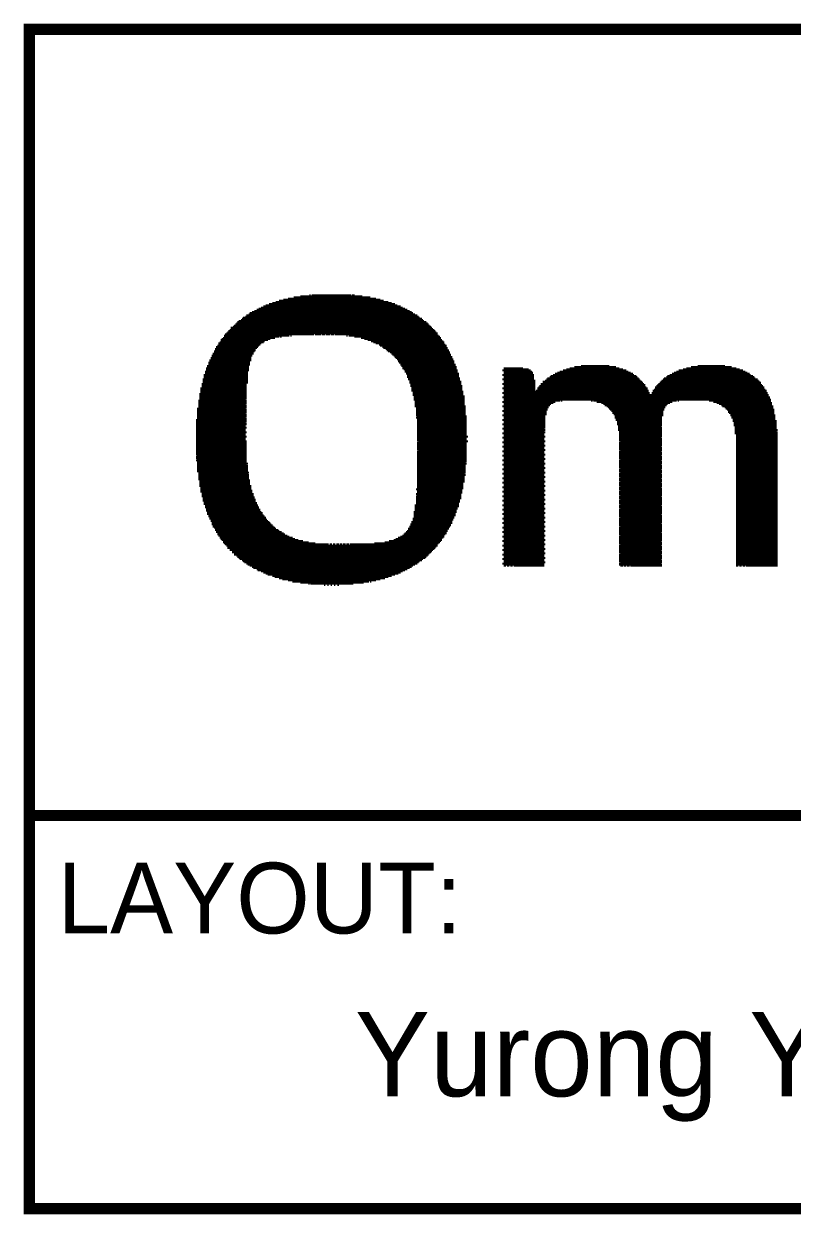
# Model space of a CAD drawing. Extents: x -163 to 81, y -104 to 74.
# Drawn here: x -92.46 to -75.07, y -103.63 to -76.71 of the extents above; entities that cross this region are included whole.
import ezdxf

# ---------------------------------------------------------------- set-up
doc = ezdxf.new("R2010")
doc.units = 0
doc.layers.add('DF_TITLE_BLOCK', color=85, linetype='CONTINUOUS')
doc.layers.add('DF_TITLE_DATA', color=140, linetype='CONTINUOUS')

msp = doc.modelspace()

# ---------------------------------------------------------------- linework, layer by layer
at = {"layer": 'DF_TITLE_BLOCK', "const_width": 0.254}
for points in [[(-92.329, -103.505), (47.371, -103.505), (47.371, -76.835), (-92.329, -76.835), (-92.329, -103.505)], [(-92.329, -94.615), (47.244, -94.615)]]:
    msp.add_lwpolyline(points, dxfattribs=at)
at = {"layer": 'DF_TITLE_BLOCK'}
for points in [[(-86.4743, -82.9183), (-84.4931, -82.9183)], [(-86.3473, -82.8929), (-84.6201, -82.8929)], [(-86.1949, -82.8675), (-84.7979, -82.8675)], [(-85.9917, -82.8421), (-85.9663, -82.8421)], [(-85.9409, -82.8421), (-85.0519, -82.8421)], [(-85.0265, -82.8421), (-84.9757, -82.8421)], [(-87.1855, -83.1723), (-83.7819, -83.1723)], [(-87.1347, -83.1469), (-83.8327, -83.1469)], [(-87.0839, -83.1215), (-83.8835, -83.1215)], [(-87.0331, -83.0961), (-83.9343, -83.0961)], [(-86.9823, -83.0707), (-84.0105, -83.0707)], [(-86.9061, -83.0453), (-84.0613, -83.0453)], [(-86.8299, -83.0199), (-84.1375, -83.0199)], [(-86.7537, -82.9945), (-84.2137, -82.9945)], [(-86.6775, -82.9691), (-84.3153, -82.9691)], [(-86.5759, -82.9437), (-84.3915, -82.9437)], [(-87.6173, -83.4517), (-83.3501, -83.4517)], [(-87.5919, -83.4263), (-83.4009, -83.4263)], [(-87.5411, -83.4009), (-83.4263, -83.4009)], [(-87.5157, -83.3755), (-83.4517, -83.3755)], [(-87.4903, -83.3501), (-83.5025, -83.3501)], [(-87.4395, -83.3247), (-83.5279, -83.3247)], [(-87.4141, -83.2993), (-83.5533, -83.2993)], [(-87.3633, -83.2739), (-83.6041, -83.2739)], [(-87.3379, -83.2485), (-83.6549, -83.2485)], [(-87.2871, -83.2231), (-83.6803, -83.2231)], [(-87.2363, -83.1977), (-83.7311, -83.1977)], [(-87.8967, -83.7311), (-85.8901, -83.7311)], [(-87.8713, -83.7057), (-83.0961, -83.7057)], [(-87.8459, -83.6803), (-83.1215, -83.6803)], [(-87.8205, -83.6549), (-83.1469, -83.6549)], [(-87.7951, -83.6295), (-83.1723, -83.6295)], [(-87.7697, -83.5787), (-83.2231, -83.5787)], [(-87.7697, -83.6041), (-83.1977, -83.6041)], [(-87.7189, -83.5533), (-83.2485, -83.5533)], [(-87.6935, -83.5279), (-83.2739, -83.5279)], [(-87.6681, -83.5025), (-83.2993, -83.5025)], [(-87.6427, -83.4771), (-83.3247, -83.4771)], [(-85.8647, -83.7311), (-85.7377, -83.7311)], [(-85.7123, -83.7311), (-85.6361, -83.7311)], [(-85.6107, -83.7311), (-85.5345, -83.7311)], [(-85.5091, -83.7311), (-85.4329, -83.7311)], [(-85.4075, -83.7311), (-83.0961, -83.7311)], [(-88.0745, -83.9851), (-87.1347, -83.9851)], [(-88.0491, -83.9343), (-87.0839, -83.9343)], [(-88.0491, -83.9597), (-87.1093, -83.9597)], [(-88.0237, -83.9089), (-87.0331, -83.9089)], [(-87.9983, -83.8581), (-86.9315, -83.8581)], [(-87.9983, -83.8835), (-87.0077, -83.8835)], [(-87.9729, -83.8327), (-86.8807, -83.8327)], [(-87.9475, -83.8073), (-86.7791, -83.8073)], [(-87.9221, -83.7565), (-86.4489, -83.7565)], [(-87.9221, -83.7819), (-86.6775, -83.7819)], [(-86.6521, -83.7819), (-86.6267, -83.7819)], [(-86.4235, -83.7565), (-86.3981, -83.7565)], [(-85.1535, -83.7565), (-85.1281, -83.7565)], [(-85.1027, -83.7565), (-83.0707, -83.7565)], [(-84.9757, -83.7819), (-83.0453, -83.7819)], [(-84.8233, -83.8073), (-83.0199, -83.8073)], [(-84.7471, -83.8327), (-83.0199, -83.8327)], [(-84.6709, -83.8581), (-82.9945, -83.8581)], [(-84.5947, -83.8835), (-82.9691, -83.8835)], [(-84.5439, -83.9089), (-82.9437, -83.9089)], [(-84.4931, -83.9343), (-82.9437, -83.9343)], [(-84.4169, -83.9597), (-82.9183, -83.9597)], [(-84.3915, -83.9851), (-82.8929, -83.9851)], [(-88.2269, -84.2645), (-87.3125, -84.2645)], [(-88.2015, -84.2137), (-87.2871, -84.2137)], [(-88.2015, -84.2391), (-87.3125, -84.2391)], [(-88.1761, -84.1629), (-87.2617, -84.1629)], [(-88.1761, -84.1883), (-87.2871, -84.1883)], [(-88.1507, -84.1121), (-87.2363, -84.1121)], [(-88.1507, -84.1375), (-87.2617, -84.1375)], [(-88.1253, -84.0613), (-87.2109, -84.0613)], [(-88.1253, -84.0867), (-87.2109, -84.0867)], [(-88.0999, -84.0105), (-87.1601, -84.0105)], [(-88.0999, -84.0359), (-87.1855, -84.0359)], [(-84.3407, -84.0105), (-82.8929, -84.0105)], [(-84.3153, -84.0359), (-82.8675, -84.0359)], [(-84.2645, -84.0613), (-82.8675, -84.0613)], [(-84.2391, -84.0867), (-82.8421, -84.0867)], [(-84.2137, -84.1121), (-82.8421, -84.1121)], [(-84.1629, -84.1375), (-82.8167, -84.1375)], [(-84.1375, -84.1629), (-82.8167, -84.1629)], [(-84.1121, -84.1883), (-82.7913, -84.1883)], [(-84.0867, -84.2137), (-82.7913, -84.2137)], [(-84.0613, -84.2391), (-82.7659, -84.2391)], [(-84.0359, -84.2645), (-82.7659, -84.2645)], [(-88.3285, -84.4931), (-87.3633, -84.4931)], [(-88.3285, -84.5185), (-87.3633, -84.5185)], [(-88.3031, -84.4423), (-87.3633, -84.4423)], [(-88.3031, -84.4677), (-87.3633, -84.4677)], [(-88.2777, -84.3661), (-87.3379, -84.3661)], [(-88.2777, -84.3915), (-87.3379, -84.3915)], [(-88.2777, -84.4169), (-87.3379, -84.4169)], [(-88.2523, -84.3153), (-87.3125, -84.3153)], [(-88.2523, -84.3407), (-87.3379, -84.3407)], [(-88.2269, -84.2899), (-87.3125, -84.2899)], [(-84.0105, -84.2899), (-82.7405, -84.2899)], [(-83.9851, -84.3153), (-82.7405, -84.3153)], [(-83.9851, -84.3407), (-82.7151, -84.3407)], [(-83.9597, -84.3661), (-82.7151, -84.3661)], [(-83.9343, -84.3915), (-82.7151, -84.3915)], [(-83.9343, -84.4169), (-82.6897, -84.4169)], [(-83.9089, -84.4423), (-82.6897, -84.4423)], [(-83.8835, -84.4677), (-82.6643, -84.4677)], [(-83.8835, -84.4931), (-82.6643, -84.4931)], [(-83.8581, -84.5185), (-82.6643, -84.5185)], [(-81.5975, -84.4931), (-81.1657, -84.4931)], [(-81.5975, -84.5185), (-81.0387, -84.5185)], [(-80.1751, -84.5185), (-78.9051, -84.5185)], [(-80.0989, -84.4931), (-78.9813, -84.4931)], [(-79.9973, -84.4677), (-79.0575, -84.4677)], [(-79.8449, -84.4423), (-79.2099, -84.4423)], [(-77.5335, -84.5185), (-76.2635, -84.5185)], [(-77.4573, -84.4931), (-76.3397, -84.4931)], [(-77.3557, -84.4677), (-76.4413, -84.4677)], [(-77.2033, -84.4423), (-76.5937, -84.4423)], [(-88.4047, -84.7471), (-87.3887, -84.7471)], [(-88.4047, -84.7725), (-87.3887, -84.7725)], [(-88.4047, -84.7979), (-87.4141, -84.7979)], [(-88.3793, -84.6455), (-87.3887, -84.6455)], [(-88.3793, -84.6709), (-87.3887, -84.6709)], [(-88.3793, -84.6963), (-87.3887, -84.6963)], [(-88.3793, -84.7217), (-87.3887, -84.7217)], [(-88.3539, -84.5693), (-87.3887, -84.5693)], [(-88.3539, -84.5947), (-87.3887, -84.5947)], [(-88.3539, -84.6201), (-87.3887, -84.6201)], [(-88.3285, -84.5439), (-87.3633, -84.5439)], [(-83.8327, -84.5439), (-82.6389, -84.5439)], [(-83.8327, -84.5693), (-82.6389, -84.5693)], [(-83.8073, -84.5947), (-82.6389, -84.5947)], [(-83.8073, -84.6201), (-82.6135, -84.6201)], [(-83.7819, -84.6455), (-82.6135, -84.6455)], [(-83.7819, -84.6709), (-82.6135, -84.6709)], [(-83.7819, -84.6963), (-82.6135, -84.6963)], [(-83.7565, -84.7217), (-82.5881, -84.7217)], [(-83.7565, -84.7471), (-82.5881, -84.7471)], [(-83.7311, -84.7725), (-82.5881, -84.7725)], [(-83.7311, -84.7979), (-82.5627, -84.7979)], [(-81.6229, -84.5439), (-80.9879, -84.5439)], [(-81.6229, -84.6455), (-80.9117, -84.6455)], [(-81.6229, -84.7471), (-80.9117, -84.7471)], [(-81.5975, -84.5693), (-80.9625, -84.5693)], [(-81.5975, -84.5947), (-80.9371, -84.5947)], [(-81.5975, -84.6201), (-80.9371, -84.6201)], [(-81.5975, -84.6709), (-80.9117, -84.6709)], [(-81.5975, -84.6963), (-80.9117, -84.6963)], [(-81.5975, -84.7217), (-80.9117, -84.7217)], [(-81.5975, -84.7725), (-80.8863, -84.7725)], [(-81.5975, -84.7979), (-80.9117, -84.7979)], [(-80.7085, -84.7979), (-78.4733, -84.7979)], [(-80.6577, -84.7725), (-78.4987, -84.7725)], [(-80.6323, -84.7471), (-78.5241, -84.7471)], [(-80.6069, -84.7217), (-78.5495, -84.7217)], [(-80.5561, -84.6963), (-78.5749, -84.6963)], [(-80.5307, -84.6709), (-78.6003, -84.6709)], [(-80.4799, -84.6455), (-78.6511, -84.6455)], [(-80.4291, -84.6201), (-78.6765, -84.6201)], [(-80.3783, -84.5947), (-78.7273, -84.5947)], [(-80.3275, -84.5693), (-78.7781, -84.5693)], [(-80.2513, -84.5439), (-78.8289, -84.5439)], [(-78.0415, -84.7979), (-75.8063, -84.7979)], [(-78.0161, -84.7725), (-75.8317, -84.7725)], [(-77.9907, -84.7471), (-75.8571, -84.7471)], [(-77.9653, -84.7217), (-75.9079, -84.7217)], [(-77.9145, -84.6963), (-75.9333, -84.6963)], [(-77.8891, -84.6709), (-75.9587, -84.6709)], [(-77.8383, -84.6455), (-76.0095, -84.6455)], [(-77.7875, -84.6201), (-76.0349, -84.6201)], [(-77.7367, -84.5947), (-76.0857, -84.5947)], [(-77.6859, -84.5693), (-76.1365, -84.5693)], [(-77.6351, -84.5439), (-76.1873, -84.5439)], [(-88.4809, -85.0773), (-87.4141, -85.0773)], [(-88.4555, -84.9503), (-87.4141, -84.9503)], [(-88.4555, -84.9757), (-87.4141, -84.9757)], [(-88.4555, -85.0011), (-87.4141, -85.0011)], [(-88.4555, -85.0265), (-87.4141, -85.0265)], [(-88.4555, -85.0519), (-87.4141, -85.0519)], [(-88.4301, -84.8487), (-87.4141, -84.8487)], [(-88.4301, -84.8741), (-87.4141, -84.8741)], [(-88.4301, -84.8995), (-87.4141, -84.8995)], [(-88.4301, -84.9249), (-87.4141, -84.9249)], [(-88.4047, -84.8233), (-87.3887, -84.8233)], [(-83.7311, -84.8233), (-82.5627, -84.8233)], [(-83.7057, -84.8487), (-82.5627, -84.8487)], [(-83.7057, -84.8741), (-82.5627, -84.8741)], [(-83.7057, -84.8995), (-82.5373, -84.8995)], [(-83.6803, -84.9249), (-82.5373, -84.9249)], [(-83.6803, -84.9503), (-82.5373, -84.9503)], [(-83.6803, -84.9757), (-82.5373, -84.9757)], [(-83.6803, -85.0011), (-82.5373, -85.0011)], [(-83.6549, -85.0265), (-82.5119, -85.0265)], [(-83.6549, -85.0519), (-82.5119, -85.0519)], [(-83.6295, -85.0773), (-82.5119, -85.0773)], [(-81.6229, -84.8487), (-80.8863, -84.8487)], [(-81.6229, -84.9503), (-80.8863, -84.9503)], [(-81.6229, -85.0519), (-78.2955, -85.0519)], [(-81.5975, -84.8233), (-80.8863, -84.8233)], [(-81.5975, -84.8741), (-80.8863, -84.8741)], [(-81.5975, -84.8995), (-80.8863, -84.8995)], [(-81.5975, -84.9249), (-80.8863, -84.9249)], [(-81.5975, -84.9757), (-80.8863, -84.9757)], [(-81.5975, -85.0011), (-80.8863, -85.0011)], [(-81.5975, -85.0265), (-78.3209, -85.0265)], [(-81.5975, -85.0773), (-78.2955, -85.0773)], [(-80.8609, -85.0011), (-78.3209, -85.0011)], [(-80.8355, -84.9503), (-78.3463, -84.9503)], [(-80.8355, -84.9757), (-78.3463, -84.9757)], [(-80.8101, -84.9249), (-78.3717, -84.9249)], [(-80.7847, -84.8995), (-78.3971, -84.8995)], [(-80.7593, -84.8487), (-78.4225, -84.8487)], [(-80.7593, -84.8741), (-78.3971, -84.8741)], [(-80.7085, -84.8233), (-78.4479, -84.8233)], [(-78.2447, -85.0519), (-75.6285, -85.0519)], [(-78.2447, -85.0773), (-75.6285, -85.0773)], [(-78.2193, -85.0011), (-75.6539, -85.0011)], [(-78.2193, -85.0265), (-75.6539, -85.0265)], [(-78.1939, -84.9757), (-75.6793, -84.9757)], [(-78.1685, -84.9249), (-75.7047, -84.9249)], [(-78.1685, -84.9503), (-75.7047, -84.9503)], [(-78.1431, -84.8995), (-75.7301, -84.8995)], [(-78.1177, -84.8741), (-75.7555, -84.8741)], [(-78.0923, -84.8487), (-75.7809, -84.8487)], [(-78.0669, -84.8233), (-75.7809, -84.8233)], [(-88.5063, -85.2297), (-87.4141, -85.2297)], [(-88.5063, -85.2551), (-87.4141, -85.2551)], [(-88.5063, -85.2805), (-87.4141, -85.2805)], [(-88.5063, -85.3059), (-87.4395, -85.3059)], [(-88.5063, -85.3313), (-87.4141, -85.3313)], [(-88.4809, -85.1027), (-87.4141, -85.1027)], [(-88.4809, -85.1281), (-87.4141, -85.1281)], [(-88.4809, -85.1535), (-87.4141, -85.1535)], [(-88.4809, -85.1789), (-87.4141, -85.1789)], [(-88.4809, -85.2043), (-87.4395, -85.2043)], [(-83.6549, -85.1027), (-82.5119, -85.1027)], [(-83.6295, -85.1281), (-82.4865, -85.1281)], [(-83.6295, -85.1535), (-82.5119, -85.1535)], [(-83.6295, -85.1789), (-82.4865, -85.1789)], [(-83.6295, -85.2043), (-82.4865, -85.2043)], [(-83.6041, -85.2297), (-82.4865, -85.2297)], [(-83.6041, -85.2551), (-82.4865, -85.2551)], [(-83.6041, -85.2805), (-82.4865, -85.2805)], [(-83.6041, -85.3059), (-82.4865, -85.3059)], [(-83.6041, -85.3313), (-82.4865, -85.3313)], [(-81.6229, -85.1535), (-75.5777, -85.1535)], [(-81.6229, -85.2551), (-80.4291, -85.2551)], [(-81.5975, -85.1027), (-75.6031, -85.1027)], [(-81.5975, -85.1281), (-75.6031, -85.1281)], [(-81.5975, -85.1789), (-75.5777, -85.1789)], [(-81.5975, -85.2043), (-75.5523, -85.2043)], [(-81.5975, -85.2297), (-80.3275, -85.2297)], [(-81.5975, -85.2805), (-80.4799, -85.2805)], [(-81.5975, -85.3059), (-80.5307, -85.3059)], [(-81.5975, -85.3313), (-80.5561, -85.3313)], [(-80.3021, -85.2297), (-80.2767, -85.2297)], [(-79.6163, -85.2297), (-79.5909, -85.2297)], [(-79.5655, -85.2297), (-77.6859, -85.2297)], [(-79.4893, -85.2551), (-77.7875, -85.2551)], [(-79.3877, -85.2805), (-77.8383, -85.2805)], [(-79.3369, -85.3059), (-77.8891, -85.3059)], [(-79.3115, -85.3313), (-77.9145, -85.3313)], [(-77.6605, -85.2297), (-77.6351, -85.2297)], [(-76.9493, -85.2297), (-75.5523, -85.2297)], [(-76.8477, -85.2551), (-75.5523, -85.2551)], [(-76.7715, -85.2805), (-75.5269, -85.2805)], [(-76.7207, -85.3059), (-75.5269, -85.3059)], [(-76.6699, -85.3313), (-75.5269, -85.3313)], [(-88.5317, -85.4075), (-87.4395, -85.4075)], [(-88.5317, -85.4329), (-87.4141, -85.4329)], [(-88.5317, -85.4583), (-87.4141, -85.4583)], [(-88.5317, -85.4837), (-87.4141, -85.4837)], [(-88.5317, -85.5091), (-87.4395, -85.5091)], [(-88.5317, -85.5345), (-87.4141, -85.5345)], [(-88.5317, -85.5599), (-87.4141, -85.5599)], [(-88.5317, -85.5853), (-87.4141, -85.5853)], [(-88.5317, -85.6107), (-87.4395, -85.6107)], [(-88.5063, -85.3567), (-87.4141, -85.3567)], [(-88.5063, -85.3821), (-87.4141, -85.3821)], [(-83.6041, -85.3567), (-82.4611, -85.3567)], [(-83.5787, -85.3821), (-82.4611, -85.3821)], [(-83.5787, -85.4075), (-82.4611, -85.4075)], [(-83.5787, -85.4329), (-82.4611, -85.4329)], [(-83.5787, -85.4583), (-82.4611, -85.4583)], [(-83.5787, -85.4837), (-82.4611, -85.4837)], [(-83.5787, -85.5091), (-82.4611, -85.5091)], [(-83.5787, -85.5345), (-82.4611, -85.5345)], [(-83.5787, -85.5599), (-82.4611, -85.5599)], [(-83.5787, -85.6107), (-82.4357, -85.6107)], [(-83.5533, -85.5853), (-82.4357, -85.5853)], [(-81.6229, -85.3567), (-80.5815, -85.3567)], [(-81.6229, -85.4583), (-80.6323, -85.4583)], [(-81.6229, -85.5599), (-80.6577, -85.5599)], [(-81.5975, -85.3821), (-80.5815, -85.3821)], [(-81.5975, -85.4075), (-80.6069, -85.4075)], [(-81.5975, -85.4329), (-80.6069, -85.4329)], [(-81.5975, -85.4837), (-80.6323, -85.4837)], [(-81.5975, -85.5091), (-80.6323, -85.5091)], [(-81.5975, -85.5345), (-80.6323, -85.5345)], [(-81.5975, -85.5853), (-80.6577, -85.5853)], [(-81.5975, -85.6107), (-80.6577, -85.6107)], [(-79.2607, -85.3567), (-77.9399, -85.3567)], [(-79.2353, -85.3821), (-77.9399, -85.3821)], [(-79.2099, -85.4075), (-77.9653, -85.4075)], [(-79.1845, -85.4329), (-77.9653, -85.4329)], [(-79.1591, -85.4583), (-77.9907, -85.4583)], [(-79.1337, -85.4837), (-77.9907, -85.4837)], [(-79.1337, -85.5091), (-77.9907, -85.5091)], [(-79.1083, -85.5345), (-77.9907, -85.5345)], [(-79.0829, -85.5599), (-77.9907, -85.5599)], [(-79.0829, -85.5853), (-78.0161, -85.5853)], [(-79.0829, -85.6107), (-78.0161, -85.6107)], [(-76.6445, -85.3567), (-75.5015, -85.3567)], [(-76.5937, -85.3821), (-75.5015, -85.3821)], [(-76.5683, -85.4075), (-75.5015, -85.4075)], [(-76.5429, -85.4329), (-75.4761, -85.4329)], [(-76.5175, -85.4583), (-75.4761, -85.4583)], [(-76.5175, -85.4837), (-75.4761, -85.4837)], [(-76.4921, -85.5091), (-75.4761, -85.5091)], [(-76.4667, -85.5345), (-75.4761, -85.5345)], [(-76.4667, -85.5599), (-75.4507, -85.5599)], [(-76.4413, -85.5853), (-75.4507, -85.5853)], [(-76.4413, -85.6107), (-75.4507, -85.6107)], [(-88.5571, -85.6615), (-87.4141, -85.6615)], [(-88.5571, -85.7123), (-87.4395, -85.7123)], [(-88.5571, -85.7377), (-87.4141, -85.7377)], [(-88.5571, -85.7631), (-87.4141, -85.7631)], [(-88.5571, -85.7885), (-87.4395, -85.7885)], [(-88.5571, -85.8139), (-87.4395, -85.8139)], [(-88.5571, -85.8393), (-87.4141, -85.8393)], [(-88.5571, -85.8647), (-87.4395, -85.8647)], [(-88.5317, -85.6361), (-87.4141, -85.6361)], [(-88.5317, -85.6869), (-87.4141, -85.6869)], [(-83.5533, -85.6361), (-82.4357, -85.6361)], [(-83.5533, -85.6615), (-82.4357, -85.6615)], [(-83.5533, -85.6869), (-82.4357, -85.6869)], [(-83.5533, -85.7123), (-82.4357, -85.7123)], [(-83.5533, -85.7377), (-82.4357, -85.7377)], [(-83.5533, -85.7631), (-82.4357, -85.7631)], [(-83.5533, -85.7885), (-82.4357, -85.7885)], [(-83.5533, -85.8139), (-82.4357, -85.8139)], [(-83.5533, -85.8393), (-82.4357, -85.8393)], [(-83.5533, -85.8647), (-82.4357, -85.8647)], [(-81.6229, -85.6615), (-80.6577, -85.6615)], [(-81.6229, -85.7631), (-80.6831, -85.7631)], [(-81.6229, -85.8647), (-80.6831, -85.8647)], [(-81.5975, -85.6361), (-80.6577, -85.6361)], [(-81.5975, -85.6869), (-80.6577, -85.6869)], [(-81.5975, -85.7123), (-80.6577, -85.7123)], [(-81.5975, -85.7377), (-80.6577, -85.7377)], [(-81.5975, -85.7885), (-80.6577, -85.7885)], [(-81.5975, -85.8139), (-80.6577, -85.8139)], [(-81.5975, -85.8393), (-80.6577, -85.8393)], [(-79.0575, -85.6361), (-78.0161, -85.6361)], [(-79.0575, -85.6615), (-78.0161, -85.6615)], [(-79.0321, -85.6869), (-78.0161, -85.6869)], [(-79.0321, -85.7123), (-78.0161, -85.7123)], [(-79.0321, -85.7377), (-78.0161, -85.7377)], [(-79.0321, -85.7631), (-78.0161, -85.7631)], [(-79.0067, -85.7885), (-78.0161, -85.7885)], [(-79.0067, -85.8139), (-78.0415, -85.8139)], [(-79.0067, -85.8393), (-78.0161, -85.8393)], [(-79.0067, -85.8647), (-78.0161, -85.8647)], [(-76.4159, -85.6361), (-75.4507, -85.6361)], [(-76.4159, -85.6615), (-75.4507, -85.6615)], [(-76.4159, -85.6869), (-75.4253, -85.6869)], [(-76.3905, -85.7123), (-75.4253, -85.7123)], [(-76.3905, -85.7377), (-75.4253, -85.7377)], [(-76.3905, -85.7631), (-75.4253, -85.7631)], [(-76.3905, -85.7885), (-75.4253, -85.7885)], [(-76.3651, -85.8139), (-75.4253, -85.8139)], [(-76.3651, -85.8393), (-75.4253, -85.8393)], [(-76.3651, -85.8647), (-75.4253, -85.8647)], [(-88.5571, -85.8901), (-87.4395, -85.8901)], [(-88.5571, -85.9155), (-87.4395, -85.9155)], [(-88.5571, -85.9409), (-87.4141, -85.9409)], [(-88.5571, -85.9663), (-87.4395, -85.9663)], [(-88.5571, -85.9917), (-87.4395, -85.9917)], [(-88.5571, -86.0171), (-87.4395, -86.0171)], [(-88.5571, -86.0425), (-87.4141, -86.0425)], [(-88.5571, -86.0679), (-87.4395, -86.0679)], [(-88.5571, -86.0933), (-87.4395, -86.0933)], [(-88.5571, -86.1187), (-87.4395, -86.1187)], [(-88.5571, -86.1441), (-87.4141, -86.1441)], [(-83.5533, -85.8901), (-82.4357, -85.8901)], [(-83.5533, -85.9155), (-82.4357, -85.9155)], [(-83.5533, -85.9409), (-82.4357, -85.9409)], [(-83.5533, -85.9663), (-82.4357, -85.9663)], [(-83.5533, -85.9917), (-82.4357, -85.9917)], [(-83.5533, -86.0171), (-82.4357, -86.0171)], [(-83.5533, -86.0679), (-82.4357, -86.0679)], [(-83.5533, -86.0933), (-82.4357, -86.0933)], [(-83.5533, -86.1187), (-82.4357, -86.1187)], [(-83.5279, -86.0425), (-82.4103, -86.0425)], [(-83.5279, -86.1441), (-82.4103, -86.1441)], [(-81.6229, -85.9663), (-80.6831, -85.9663)], [(-81.6229, -86.0679), (-80.6831, -86.0679)], [(-81.5975, -85.8901), (-80.6577, -85.8901)], [(-81.5975, -85.9155), (-80.6831, -85.9155)], [(-81.5975, -85.9409), (-80.6577, -85.9409)], [(-81.5975, -85.9917), (-80.6831, -85.9917)], [(-81.5975, -86.0171), (-80.6831, -86.0171)], [(-81.5975, -86.0425), (-80.6577, -86.0425)], [(-81.5975, -86.0933), (-80.6831, -86.0933)], [(-81.5975, -86.1187), (-80.6831, -86.1187)], [(-81.5975, -86.1441), (-80.6577, -86.1441)], [(-79.0067, -85.8901), (-78.0161, -85.8901)], [(-78.9813, -85.9155), (-78.0161, -85.9155)], [(-78.9813, -85.9409), (-78.0161, -85.9409)], [(-78.9813, -85.9663), (-78.0415, -85.9663)], [(-78.9813, -85.9917), (-78.0161, -85.9917)], [(-78.9813, -86.0171), (-78.0161, -86.0171)], [(-78.9813, -86.0425), (-78.0161, -86.0425)], [(-78.9813, -86.0679), (-78.0415, -86.0679)], [(-78.9813, -86.0933), (-78.0161, -86.0933)], [(-78.9813, -86.1187), (-78.0161, -86.1187)], [(-78.9559, -86.1441), (-78.0161, -86.1441)], [(-76.3651, -85.8901), (-75.3999, -85.8901)], [(-76.3651, -85.9155), (-75.4253, -85.9155)], [(-76.3651, -85.9409), (-75.3999, -85.9409)], [(-76.3651, -85.9663), (-75.3999, -85.9663)], [(-76.3397, -85.9917), (-75.3999, -85.9917)], [(-76.3397, -86.0171), (-75.3999, -86.0171)], [(-76.3397, -86.0425), (-75.3999, -86.0425)], [(-76.3397, -86.0679), (-75.3999, -86.0679)], [(-76.3397, -86.0933), (-75.3999, -86.0933)], [(-76.3397, -86.1187), (-75.3999, -86.1187)], [(-76.3397, -86.1441), (-75.3999, -86.1441)], [(-88.5571, -86.1695), (-87.4395, -86.1695)], [(-88.5571, -86.1949), (-87.4141, -86.1949)], [(-88.5571, -86.2203), (-87.4141, -86.2203)], [(-88.5571, -86.2457), (-87.4141, -86.2457)], [(-88.5571, -86.2711), (-87.4141, -86.2711)], [(-88.5571, -86.2965), (-87.4141, -86.2965)], [(-88.5571, -86.3219), (-87.4395, -86.3219)], [(-88.5571, -86.3473), (-87.4141, -86.3473)], [(-88.5571, -86.3727), (-87.4141, -86.3727)], [(-88.5571, -86.3981), (-87.4141, -86.3981)], [(-88.5571, -86.4235), (-87.4141, -86.4235)], [(-83.5533, -86.1695), (-82.4357, -86.1695)], [(-83.5533, -86.1949), (-82.4357, -86.1949)], [(-83.5533, -86.2203), (-82.4357, -86.2203)], [(-83.5533, -86.2711), (-82.4357, -86.2711)], [(-83.5533, -86.2965), (-82.4357, -86.2965)], [(-83.5533, -86.3219), (-82.4357, -86.3219)], [(-83.5533, -86.3727), (-82.4357, -86.3727)], [(-83.5533, -86.3981), (-82.4357, -86.3981)], [(-83.5533, -86.4235), (-82.4357, -86.4235)], [(-83.5279, -86.2457), (-82.4357, -86.2457)], [(-83.5279, -86.3473), (-82.4357, -86.3473)], [(-81.6229, -86.1695), (-80.6831, -86.1695)], [(-81.6229, -86.2711), (-80.6831, -86.2711)], [(-81.6229, -86.3727), (-80.6831, -86.3727)], [(-81.5975, -86.1949), (-80.6831, -86.1949)], [(-81.5975, -86.2203), (-80.6831, -86.2203)], [(-81.5975, -86.2457), (-80.6577, -86.2457)], [(-81.5975, -86.2965), (-80.6831, -86.2965)], [(-81.5975, -86.3219), (-80.6831, -86.3219)], [(-81.5975, -86.3473), (-80.6577, -86.3473)], [(-81.5975, -86.3981), (-80.6831, -86.3981)], [(-81.5975, -86.4235), (-80.6831, -86.4235)], [(-78.9813, -86.1695), (-78.0415, -86.1695)], [(-78.9813, -86.1949), (-78.0161, -86.1949)], [(-78.9813, -86.2203), (-78.0161, -86.2203)], [(-78.9813, -86.2711), (-78.0415, -86.2711)], [(-78.9813, -86.2965), (-78.0161, -86.2965)], [(-78.9813, -86.3219), (-78.0161, -86.3219)], [(-78.9813, -86.3727), (-78.0415, -86.3727)], [(-78.9813, -86.3981), (-78.0161, -86.3981)], [(-78.9813, -86.4235), (-78.0161, -86.4235)], [(-78.9559, -86.2457), (-78.0161, -86.2457)], [(-78.9559, -86.3473), (-78.0161, -86.3473)], [(-76.3397, -86.1695), (-75.3999, -86.1695)], [(-76.3397, -86.1949), (-75.3999, -86.1949)], [(-76.3397, -86.2203), (-75.3999, -86.2203)], [(-76.3397, -86.2457), (-75.3999, -86.2457)], [(-76.3397, -86.2711), (-75.3999, -86.2711)], [(-76.3397, -86.2965), (-75.3999, -86.2965)], [(-76.3397, -86.3219), (-75.3999, -86.3219)], [(-76.3397, -86.3473), (-75.3999, -86.3473)], [(-76.3397, -86.3727), (-75.3999, -86.3727)], [(-76.3397, -86.3981), (-75.3999, -86.3981)], [(-76.3397, -86.4235), (-75.3999, -86.4235)], [(-88.5571, -86.4489), (-87.4141, -86.4489)], [(-88.5571, -86.4997), (-87.4141, -86.4997)], [(-88.5571, -86.5251), (-87.4141, -86.5251)], [(-88.5571, -86.5759), (-87.4141, -86.5759)], [(-88.5317, -86.4743), (-87.4141, -86.4743)], [(-88.5317, -86.5505), (-87.4141, -86.5505)], [(-88.5317, -86.6013), (-87.4141, -86.6013)], [(-88.5317, -86.6267), (-87.4141, -86.6267)], [(-88.5317, -86.6521), (-87.3887, -86.6521)], [(-88.5317, -86.6775), (-87.4141, -86.6775)], [(-83.5533, -86.4743), (-82.4357, -86.4743)], [(-83.5533, -86.4997), (-82.4357, -86.4997)], [(-83.5533, -86.5505), (-82.4357, -86.5505)], [(-83.5533, -86.5759), (-82.4357, -86.5759)], [(-83.5533, -86.6013), (-82.4357, -86.6013)], [(-83.5533, -86.6267), (-82.4611, -86.6267)], [(-83.5533, -86.6521), (-82.4357, -86.6521)], [(-83.5533, -86.6775), (-82.4611, -86.6775)], [(-83.5279, -86.4489), (-82.4357, -86.4489)], [(-83.5279, -86.5251), (-82.4357, -86.5251)], [(-81.6229, -86.4743), (-80.6831, -86.4743)], [(-81.6229, -86.5759), (-80.6831, -86.5759)], [(-81.6229, -86.6775), (-80.6831, -86.6775)], [(-81.5975, -86.4489), (-80.6577, -86.4489)], [(-81.5975, -86.4997), (-80.6831, -86.4997)], [(-81.5975, -86.5251), (-80.6831, -86.5251)], [(-81.5975, -86.5505), (-80.6577, -86.5505)], [(-81.5975, -86.6013), (-80.6831, -86.6013)], [(-81.5975, -86.6267), (-80.6831, -86.6267)], [(-81.5975, -86.6521), (-80.6577, -86.6521)], [(-78.9813, -86.4743), (-78.0415, -86.4743)], [(-78.9813, -86.4997), (-78.0161, -86.4997)], [(-78.9813, -86.5251), (-78.0161, -86.5251)], [(-78.9813, -86.5759), (-78.0415, -86.5759)], [(-78.9813, -86.6013), (-78.0161, -86.6013)], [(-78.9813, -86.6267), (-78.0161, -86.6267)], [(-78.9813, -86.6775), (-78.0415, -86.6775)], [(-78.9559, -86.4489), (-78.0161, -86.4489)], [(-78.9559, -86.5505), (-78.0161, -86.5505)], [(-78.9559, -86.6521), (-78.0161, -86.6521)], [(-76.3397, -86.4489), (-75.3999, -86.4489)], [(-76.3397, -86.4743), (-75.3999, -86.4743)], [(-76.3397, -86.4997), (-75.3999, -86.4997)], [(-76.3397, -86.5251), (-75.3999, -86.5251)], [(-76.3397, -86.5505), (-75.3999, -86.5505)], [(-76.3397, -86.5759), (-75.3999, -86.5759)], [(-76.3397, -86.6013), (-75.3999, -86.6013)], [(-76.3397, -86.6267), (-75.3999, -86.6267)], [(-76.3397, -86.6521), (-75.3999, -86.6521)], [(-76.3397, -86.6775), (-75.3999, -86.6775)], [(-88.5317, -86.7029), (-87.3887, -86.7029)], [(-88.5317, -86.7283), (-87.3887, -86.7283)], [(-88.5317, -86.7537), (-87.3887, -86.7537)], [(-88.5317, -86.7791), (-87.3887, -86.7791)], [(-88.5317, -86.8299), (-87.3887, -86.8299)], [(-88.5063, -86.8045), (-87.3887, -86.8045)], [(-88.5063, -86.8553), (-87.3633, -86.8553)], [(-88.5063, -86.8807), (-87.3887, -86.8807)], [(-88.5063, -86.9061), (-87.3633, -86.9061)], [(-88.5063, -86.9315), (-87.3633, -86.9315)], [(-88.5063, -86.9569), (-87.3633, -86.9569)], [(-83.5533, -86.7029), (-82.4611, -86.7029)], [(-83.5533, -86.7283), (-82.4611, -86.7283)], [(-83.5533, -86.7537), (-82.4611, -86.7537)], [(-83.5533, -86.7791), (-82.4611, -86.7791)], [(-83.5533, -86.8045), (-82.4611, -86.8045)], [(-83.5533, -86.8299), (-82.4611, -86.8299)], [(-83.5533, -86.8553), (-82.4611, -86.8553)], [(-83.5533, -86.8807), (-82.4865, -86.8807)], [(-83.5533, -86.9061), (-82.4611, -86.9061)], [(-83.5533, -86.9315), (-82.4865, -86.9315)], [(-83.5533, -86.9569), (-82.4865, -86.9569)], [(-81.6229, -86.7791), (-80.6831, -86.7791)], [(-81.6229, -86.8807), (-80.6831, -86.8807)], [(-81.5975, -86.7029), (-80.6831, -86.7029)], [(-81.5975, -86.7283), (-80.6831, -86.7283)], [(-81.5975, -86.7537), (-80.6577, -86.7537)], [(-81.5975, -86.8045), (-80.6831, -86.8045)], [(-81.5975, -86.8299), (-80.6831, -86.8299)], [(-81.5975, -86.8553), (-80.6577, -86.8553)], [(-81.5975, -86.9061), (-80.6831, -86.9061)], [(-81.5975, -86.9315), (-80.6831, -86.9315)], [(-81.5975, -86.9569), (-80.6577, -86.9569)], [(-78.9813, -86.7029), (-78.0161, -86.7029)], [(-78.9813, -86.7283), (-78.0161, -86.7283)], [(-78.9813, -86.7791), (-78.0415, -86.7791)], [(-78.9813, -86.8045), (-78.0161, -86.8045)], [(-78.9813, -86.8299), (-78.0161, -86.8299)], [(-78.9813, -86.8807), (-78.0415, -86.8807)], [(-78.9813, -86.9061), (-78.0161, -86.9061)], [(-78.9813, -86.9315), (-78.0161, -86.9315)], [(-78.9559, -86.7537), (-78.0161, -86.7537)], [(-78.9559, -86.8553), (-78.0161, -86.8553)], [(-78.9559, -86.9569), (-78.0161, -86.9569)], [(-76.3397, -86.7029), (-75.3999, -86.7029)], [(-76.3397, -86.7283), (-75.3999, -86.7283)], [(-76.3397, -86.7537), (-75.3999, -86.7537)], [(-76.3397, -86.7791), (-75.3999, -86.7791)], [(-76.3397, -86.8045), (-75.3999, -86.8045)], [(-76.3397, -86.8299), (-75.3999, -86.8299)], [(-76.3397, -86.8553), (-75.3999, -86.8553)], [(-76.3397, -86.8807), (-75.3999, -86.8807)], [(-76.3397, -86.9061), (-75.3999, -86.9061)], [(-76.3397, -86.9315), (-75.3999, -86.9315)], [(-76.3397, -86.9569), (-75.3999, -86.9569)], [(-88.5063, -86.9823), (-87.3633, -86.9823)], [(-88.5063, -87.0077), (-87.3633, -87.0077)], [(-88.4809, -87.0331), (-87.3379, -87.0331)], [(-88.4809, -87.0585), (-87.3379, -87.0585)], [(-88.4809, -87.0839), (-87.3379, -87.0839)], [(-88.4809, -87.1093), (-87.3379, -87.1093)], [(-88.4809, -87.1347), (-87.3379, -87.1347)], [(-88.4809, -87.1601), (-87.3125, -87.1601)], [(-88.4555, -87.1855), (-87.3125, -87.1855)], [(-88.4555, -87.2109), (-87.3125, -87.2109)], [(-83.5533, -86.9823), (-82.4865, -86.9823)], [(-83.5533, -87.0077), (-82.4865, -87.0077)], [(-83.5533, -87.0331), (-82.4865, -87.0331)], [(-83.5533, -87.0585), (-82.4865, -87.0585)], [(-83.5533, -87.0839), (-82.5119, -87.0839)], [(-83.5533, -87.1093), (-82.5119, -87.1093)], [(-83.5533, -87.1347), (-82.5119, -87.1347)], [(-83.5533, -87.1601), (-82.5119, -87.1601)], [(-83.5533, -87.1855), (-82.5119, -87.1855)], [(-83.5533, -87.2109), (-82.5119, -87.2109)], [(-81.6229, -86.9823), (-80.6831, -86.9823)], [(-81.6229, -87.0839), (-80.6831, -87.0839)], [(-81.6229, -87.1855), (-80.6831, -87.1855)], [(-81.5975, -87.0077), (-80.6831, -87.0077)], [(-81.5975, -87.0331), (-80.6831, -87.0331)], [(-81.5975, -87.0585), (-80.6577, -87.0585)], [(-81.5975, -87.1093), (-80.6831, -87.1093)], [(-81.5975, -87.1347), (-80.6831, -87.1347)], [(-81.5975, -87.1601), (-80.6577, -87.1601)], [(-81.5975, -87.2109), (-80.6831, -87.2109)], [(-78.9813, -86.9823), (-78.0415, -86.9823)], [(-78.9813, -87.0077), (-78.0161, -87.0077)], [(-78.9813, -87.0331), (-78.0161, -87.0331)], [(-78.9813, -87.0839), (-78.0415, -87.0839)], [(-78.9813, -87.1093), (-78.0161, -87.1093)], [(-78.9813, -87.1347), (-78.0161, -87.1347)], [(-78.9813, -87.1855), (-78.0415, -87.1855)], [(-78.9813, -87.2109), (-78.0161, -87.2109)], [(-78.9559, -87.0585), (-78.0161, -87.0585)], [(-78.9559, -87.1601), (-78.0161, -87.1601)], [(-76.3397, -86.9823), (-75.3999, -86.9823)], [(-76.3397, -87.0077), (-75.3999, -87.0077)], [(-76.3397, -87.0331), (-75.3999, -87.0331)], [(-76.3397, -87.0585), (-75.3999, -87.0585)], [(-76.3397, -87.0839), (-75.3999, -87.0839)], [(-76.3397, -87.1093), (-75.3999, -87.1093)], [(-76.3397, -87.1347), (-75.3999, -87.1347)], [(-76.3397, -87.1601), (-75.3999, -87.1601)], [(-76.3397, -87.1855), (-75.3999, -87.1855)], [(-76.3397, -87.2109), (-75.3999, -87.2109)], [(-88.4555, -87.2363), (-87.3125, -87.2363)], [(-88.4555, -87.2617), (-87.2871, -87.2617)], [(-88.4555, -87.2871), (-87.2871, -87.2871)], [(-88.4301, -87.3125), (-87.2871, -87.3125)], [(-88.4301, -87.3379), (-87.2617, -87.3379)], [(-88.4301, -87.3633), (-87.2617, -87.3633)], [(-88.4301, -87.3887), (-87.2617, -87.3887)], [(-88.4047, -87.4141), (-87.2363, -87.4141)], [(-88.4047, -87.4395), (-87.2363, -87.4395)], [(-88.4047, -87.4649), (-87.2109, -87.4649)], [(-88.4047, -87.4903), (-87.2109, -87.4903)], [(-83.5787, -87.2363), (-82.5373, -87.2363)], [(-83.5787, -87.3379), (-82.5627, -87.3379)], [(-83.5787, -87.3887), (-82.5627, -87.3887)], [(-83.5787, -87.4141), (-82.5627, -87.4141)], [(-83.5787, -87.4395), (-82.5627, -87.4395)], [(-83.5787, -87.4649), (-82.5881, -87.4649)], [(-83.5787, -87.4903), (-82.5881, -87.4903)], [(-83.5533, -87.2617), (-82.5373, -87.2617)], [(-83.5533, -87.2871), (-82.5373, -87.2871)], [(-83.5533, -87.3125), (-82.5373, -87.3125)], [(-83.5533, -87.3633), (-82.5627, -87.3633)], [(-81.6229, -87.2871), (-80.6831, -87.2871)], [(-81.6229, -87.3887), (-80.6831, -87.3887)], [(-81.6229, -87.4903), (-80.6831, -87.4903)], [(-81.5975, -87.2363), (-80.6831, -87.2363)], [(-81.5975, -87.2617), (-80.6577, -87.2617)], [(-81.5975, -87.3125), (-80.6831, -87.3125)], [(-81.5975, -87.3379), (-80.6831, -87.3379)], [(-81.5975, -87.3633), (-80.6577, -87.3633)], [(-81.5975, -87.4141), (-80.6831, -87.4141)], [(-81.5975, -87.4395), (-80.6831, -87.4395)], [(-81.5975, -87.4649), (-80.6577, -87.4649)], [(-78.9813, -87.2363), (-78.0161, -87.2363)], [(-78.9813, -87.2871), (-78.0415, -87.2871)], [(-78.9813, -87.3125), (-78.0161, -87.3125)], [(-78.9813, -87.3379), (-78.0161, -87.3379)], [(-78.9813, -87.3887), (-78.0415, -87.3887)], [(-78.9813, -87.4141), (-78.0161, -87.4141)], [(-78.9813, -87.4395), (-78.0161, -87.4395)], [(-78.9813, -87.4903), (-78.0415, -87.4903)], [(-78.9559, -87.2617), (-78.0161, -87.2617)], [(-78.9559, -87.3633), (-78.0161, -87.3633)], [(-78.9559, -87.4649), (-78.0161, -87.4649)], [(-76.3397, -87.2363), (-75.3999, -87.2363)], [(-76.3397, -87.2617), (-75.3999, -87.2617)], [(-76.3397, -87.2871), (-75.3999, -87.2871)], [(-76.3397, -87.3125), (-75.3999, -87.3125)], [(-76.3397, -87.3379), (-75.3999, -87.3379)], [(-76.3397, -87.3633), (-75.3999, -87.3633)], [(-76.3397, -87.3887), (-75.3999, -87.3887)], [(-76.3397, -87.4141), (-75.3999, -87.4141)], [(-76.3397, -87.4395), (-75.3999, -87.4395)], [(-76.3397, -87.4649), (-75.3999, -87.4649)], [(-76.3397, -87.4903), (-75.3999, -87.4903)], [(-88.3793, -87.5157), (-87.2109, -87.5157)], [(-88.3793, -87.5411), (-87.1855, -87.5411)], [(-88.3793, -87.5665), (-87.1855, -87.5665)], [(-88.3539, -87.5919), (-87.1601, -87.5919)], [(-88.3539, -87.6173), (-87.1601, -87.6173)], [(-88.3539, -87.6427), (-87.1347, -87.6427)], [(-88.3285, -87.6681), (-87.1347, -87.6681)], [(-88.3285, -87.6935), (-87.1093, -87.6935)], [(-88.3285, -87.7189), (-87.1093, -87.7189)], [(-88.3031, -87.7443), (-87.0839, -87.7443)], [(-88.3031, -87.7697), (-87.0585, -87.7697)], [(-83.6295, -87.7443), (-82.6643, -87.7443)], [(-83.6041, -87.5919), (-82.6135, -87.5919)], [(-83.6041, -87.6427), (-82.6389, -87.6427)], [(-83.6041, -87.6681), (-82.6389, -87.6681)], [(-83.6041, -87.6935), (-82.6643, -87.6935)], [(-83.6041, -87.7189), (-82.6643, -87.7189)], [(-83.6041, -87.7697), (-82.6897, -87.7697)], [(-83.5787, -87.5157), (-82.5881, -87.5157)], [(-83.5787, -87.5411), (-82.6135, -87.5411)], [(-83.5787, -87.5665), (-82.6135, -87.5665)], [(-83.5787, -87.6173), (-82.6135, -87.6173)], [(-81.6229, -87.5919), (-80.6831, -87.5919)], [(-81.6229, -87.6935), (-80.6831, -87.6935)], [(-81.5975, -87.5157), (-80.6831, -87.5157)], [(-81.5975, -87.5411), (-80.6831, -87.5411)], [(-81.5975, -87.5665), (-80.6577, -87.5665)], [(-81.5975, -87.6173), (-80.6831, -87.6173)], [(-81.5975, -87.6427), (-80.6831, -87.6427)], [(-81.5975, -87.6681), (-80.6577, -87.6681)], [(-81.5975, -87.7189), (-80.6831, -87.7189)], [(-81.5975, -87.7443), (-80.6831, -87.7443)], [(-81.5975, -87.7697), (-80.6577, -87.7697)], [(-78.9813, -87.5157), (-78.0161, -87.5157)], [(-78.9813, -87.5411), (-78.0161, -87.5411)], [(-78.9813, -87.5919), (-78.0415, -87.5919)], [(-78.9813, -87.6173), (-78.0161, -87.6173)], [(-78.9813, -87.6427), (-78.0161, -87.6427)], [(-78.9813, -87.6935), (-78.0415, -87.6935)], [(-78.9813, -87.7189), (-78.0161, -87.7189)], [(-78.9813, -87.7443), (-78.0161, -87.7443)], [(-78.9559, -87.5665), (-78.0161, -87.5665)], [(-78.9559, -87.6681), (-78.0161, -87.6681)], [(-78.9559, -87.7697), (-78.0161, -87.7697)], [(-76.3397, -87.5157), (-75.3999, -87.5157)], [(-76.3397, -87.5411), (-75.3999, -87.5411)], [(-76.3397, -87.5665), (-75.3999, -87.5665)], [(-76.3397, -87.5919), (-75.3999, -87.5919)], [(-76.3397, -87.6173), (-75.3999, -87.6173)], [(-76.3397, -87.6427), (-75.3999, -87.6427)], [(-76.3397, -87.6681), (-75.3999, -87.6681)], [(-76.3397, -87.6935), (-75.3999, -87.6935)], [(-76.3397, -87.7189), (-75.3999, -87.7189)], [(-76.3397, -87.7443), (-75.3999, -87.7443)], [(-76.3397, -87.7697), (-75.3999, -87.7697)], [(-88.3031, -87.7951), (-87.0585, -87.7951)], [(-88.2777, -87.8205), (-87.0331, -87.8205)], [(-88.2777, -87.8459), (-87.0077, -87.8459)], [(-88.2523, -87.8713), (-86.9823, -87.8713)], [(-88.2523, -87.8967), (-86.9823, -87.8967)], [(-88.2269, -87.9221), (-86.9569, -87.9221)], [(-88.2269, -87.9475), (-86.9315, -87.9475)], [(-88.2015, -87.9729), (-86.9061, -87.9729)], [(-88.2015, -87.9983), (-86.8807, -87.9983)], [(-88.2015, -88.0237), (-86.8553, -88.0237)], [(-83.7057, -88.0237), (-82.7913, -88.0237)], [(-83.6803, -87.9729), (-82.7659, -87.9729)], [(-83.6803, -87.9983), (-82.7659, -87.9983)], [(-83.6549, -87.8967), (-82.7405, -87.8967)], [(-83.6549, -87.9221), (-82.7405, -87.9221)], [(-83.6549, -87.9475), (-82.7659, -87.9475)], [(-83.6295, -87.7951), (-82.6897, -87.7951)], [(-83.6295, -87.8205), (-82.6897, -87.8205)], [(-83.6295, -87.8459), (-82.7151, -87.8459)], [(-83.6295, -87.8713), (-82.7151, -87.8713)], [(-81.6229, -87.7951), (-80.6831, -87.7951)], [(-81.6229, -87.8967), (-80.6831, -87.8967)], [(-81.6229, -87.9983), (-80.6831, -87.9983)], [(-81.5975, -87.8205), (-80.6831, -87.8205)], [(-81.5975, -87.8459), (-80.6831, -87.8459)], [(-81.5975, -87.8713), (-80.6577, -87.8713)], [(-81.5975, -87.9221), (-80.6831, -87.9221)], [(-81.5975, -87.9475), (-80.6831, -87.9475)], [(-81.5975, -87.9729), (-80.6577, -87.9729)], [(-81.5975, -88.0237), (-80.6831, -88.0237)], [(-78.9813, -87.7951), (-78.0415, -87.7951)], [(-78.9813, -87.8205), (-78.0161, -87.8205)], [(-78.9813, -87.8459), (-78.0161, -87.8459)], [(-78.9813, -87.8967), (-78.0415, -87.8967)], [(-78.9813, -87.9221), (-78.0161, -87.9221)], [(-78.9813, -87.9475), (-78.0161, -87.9475)], [(-78.9813, -87.9983), (-78.0415, -87.9983)], [(-78.9813, -88.0237), (-78.0161, -88.0237)], [(-78.9559, -87.8713), (-78.0161, -87.8713)], [(-78.9559, -87.9729), (-78.0161, -87.9729)], [(-76.3397, -87.7951), (-75.3999, -87.7951)], [(-76.3397, -87.8205), (-75.3999, -87.8205)], [(-76.3397, -87.8459), (-75.3999, -87.8459)], [(-76.3397, -87.8713), (-75.3999, -87.8713)], [(-76.3397, -87.8967), (-75.3999, -87.8967)], [(-76.3397, -87.9221), (-75.3999, -87.9221)], [(-76.3397, -87.9475), (-75.3999, -87.9475)], [(-76.3397, -87.9729), (-75.3999, -87.9729)], [(-76.3397, -87.9983), (-75.3999, -87.9983)], [(-76.3397, -88.0237), (-75.3999, -88.0237)], [(-88.1761, -88.0491), (-86.8299, -88.0491)], [(-88.1761, -88.0745), (-86.8045, -88.0745)], [(-88.1507, -88.0999), (-86.7791, -88.0999)], [(-88.1253, -88.1253), (-86.7537, -88.1253)], [(-88.1253, -88.1507), (-86.7029, -88.1507)], [(-88.0999, -88.1761), (-86.6775, -88.1761)], [(-88.0999, -88.2015), (-86.6267, -88.2015)], [(-88.0745, -88.2269), (-86.5759, -88.2269)], [(-88.0745, -88.2523), (-86.5505, -88.2523)], [(-88.0491, -88.2777), (-86.4997, -88.2777)], [(-88.0237, -88.3031), (-86.4489, -88.3031)], [(-83.9343, -88.3031), (-82.9437, -88.3031)], [(-83.8835, -88.2777), (-82.9437, -88.2777)], [(-83.8581, -88.2523), (-82.9183, -88.2523)], [(-83.8327, -88.2269), (-82.8929, -88.2269)], [(-83.8073, -88.2015), (-82.8929, -88.2015)], [(-83.7819, -88.1761), (-82.8675, -88.1761)], [(-83.7565, -88.1253), (-82.8421, -88.1253)], [(-83.7565, -88.1507), (-82.8675, -88.1507)], [(-83.7311, -88.0745), (-82.8167, -88.0745)], [(-83.7311, -88.0999), (-82.8421, -88.0999)], [(-83.7057, -88.0491), (-82.7913, -88.0491)], [(-81.6229, -88.0999), (-80.6831, -88.0999)], [(-81.6229, -88.2015), (-80.6831, -88.2015)], [(-81.6229, -88.3031), (-80.6831, -88.3031)], [(-81.5975, -88.0491), (-80.6831, -88.0491)], [(-81.5975, -88.0745), (-80.6577, -88.0745)], [(-81.5975, -88.1253), (-80.6831, -88.1253)], [(-81.5975, -88.1507), (-80.6831, -88.1507)], [(-81.5975, -88.1761), (-80.6577, -88.1761)], [(-81.5975, -88.2269), (-80.6831, -88.2269)], [(-81.5975, -88.2523), (-80.6831, -88.2523)], [(-81.5975, -88.2777), (-80.6577, -88.2777)], [(-78.9813, -88.0491), (-78.0161, -88.0491)], [(-78.9813, -88.0999), (-78.0415, -88.0999)], [(-78.9813, -88.1253), (-78.0161, -88.1253)], [(-78.9813, -88.1507), (-78.0161, -88.1507)], [(-78.9813, -88.2015), (-78.0415, -88.2015)], [(-78.9813, -88.2269), (-78.0161, -88.2269)], [(-78.9813, -88.2523), (-78.0161, -88.2523)], [(-78.9813, -88.3031), (-78.0415, -88.3031)], [(-78.9559, -88.0745), (-78.0161, -88.0745)], [(-78.9559, -88.1761), (-78.0161, -88.1761)], [(-78.9559, -88.2777), (-78.0161, -88.2777)], [(-76.3397, -88.0491), (-75.3999, -88.0491)], [(-76.3397, -88.0745), (-75.3999, -88.0745)], [(-76.3397, -88.0999), (-75.3999, -88.0999)], [(-76.3397, -88.1253), (-75.3999, -88.1253)], [(-76.3397, -88.1507), (-75.3999, -88.1507)], [(-76.3397, -88.1761), (-75.3999, -88.1761)], [(-76.3397, -88.2015), (-75.3999, -88.2015)], [(-76.3397, -88.2269), (-75.3999, -88.2269)], [(-76.3397, -88.2523), (-75.3999, -88.2523)], [(-76.3397, -88.2777), (-75.3999, -88.2777)], [(-76.3397, -88.3031), (-75.3999, -88.3031)], [(-88.0237, -88.3285), (-86.3727, -88.3285)], [(-87.9983, -88.3539), (-86.3219, -88.3539)], [(-87.9729, -88.3793), (-86.2457, -88.3793)], [(-87.9475, -88.4047), (-86.1441, -88.4047)], [(-87.9475, -88.4301), (-86.0171, -88.4301)], [(-87.9221, -88.4555), (-85.8647, -88.4555)], [(-87.8967, -88.4809), (-85.5599, -88.4809)], [(-87.8713, -88.5063), (-83.0961, -88.5063)], [(-87.8459, -88.5317), (-83.1215, -88.5317)], [(-87.8459, -88.5571), (-83.1469, -88.5571)], [(-85.5345, -88.4809), (-85.4837, -88.4809)], [(-85.4583, -88.4809), (-85.4075, -88.4809)], [(-85.3821, -88.4809), (-85.3313, -88.4809)], [(-85.3059, -88.4809), (-85.2551, -88.4809)], [(-85.2297, -88.4809), (-85.1789, -88.4809)], [(-85.1535, -88.4809), (-85.1027, -88.4809)], [(-85.0773, -88.4809), (-83.0961, -88.4809)], [(-84.5185, -88.4555), (-83.0707, -88.4555)], [(-84.2899, -88.4301), (-83.0453, -88.4301)], [(-84.1883, -88.4047), (-83.0199, -88.4047)], [(-84.0867, -88.3793), (-82.9945, -88.3793)], [(-84.0359, -88.3539), (-82.9945, -88.3539)], [(-83.9851, -88.3285), (-82.9691, -88.3285)], [(-81.6229, -88.4047), (-80.6831, -88.4047)], [(-81.6229, -88.5063), (-80.6831, -88.5063)], [(-81.5975, -88.3285), (-80.6831, -88.3285)], [(-81.5975, -88.3539), (-80.6831, -88.3539)], [(-81.5975, -88.3793), (-80.6577, -88.3793)], [(-81.5975, -88.4301), (-80.6831, -88.4301)], [(-81.5975, -88.4555), (-80.6831, -88.4555)], [(-81.5975, -88.4809), (-80.6577, -88.4809)], [(-81.5975, -88.5317), (-80.6831, -88.5317)], [(-81.5975, -88.5571), (-80.6831, -88.5571)], [(-78.9813, -88.3285), (-78.0161, -88.3285)], [(-78.9813, -88.3539), (-78.0161, -88.3539)], [(-78.9813, -88.4047), (-78.0415, -88.4047)], [(-78.9813, -88.4301), (-78.0161, -88.4301)], [(-78.9813, -88.4555), (-78.0161, -88.4555)], [(-78.9813, -88.5063), (-78.0415, -88.5063)], [(-78.9813, -88.5317), (-78.0161, -88.5317)], [(-78.9813, -88.5571), (-78.0161, -88.5571)], [(-78.9559, -88.3793), (-78.0161, -88.3793)], [(-78.9559, -88.4809), (-78.0161, -88.4809)], [(-76.3397, -88.3285), (-75.3999, -88.3285)], [(-76.3397, -88.3539), (-75.3999, -88.3539)], [(-76.3397, -88.3793), (-75.3999, -88.3793)], [(-76.3397, -88.4047), (-75.3999, -88.4047)], [(-76.3397, -88.4301), (-75.3999, -88.4301)], [(-76.3397, -88.4555), (-75.3999, -88.4555)], [(-76.3397, -88.4809), (-75.3999, -88.4809)], [(-76.3397, -88.5063), (-75.3999, -88.5063)], [(-76.3397, -88.5317), (-75.3999, -88.5317)], [(-76.3397, -88.5571), (-75.3999, -88.5571)], [(-87.7951, -88.5825), (-83.1723, -88.5825)], [(-87.7951, -88.6079), (-83.1977, -88.6079)], [(-87.7443, -88.6333), (-83.2231, -88.6333)], [(-87.7443, -88.6587), (-83.2485, -88.6587)], [(-87.6935, -88.6841), (-83.2739, -88.6841)], [(-87.6935, -88.7095), (-83.2993, -88.7095)], [(-87.6427, -88.7349), (-83.3247, -88.7349)], [(-87.6173, -88.7603), (-83.3501, -88.7603)], [(-87.5919, -88.7857), (-83.3755, -88.7857)], [(-87.5665, -88.8111), (-83.4263, -88.8111)], [(-87.5157, -88.8365), (-83.4517, -88.8365)], [(-81.6229, -88.6079), (-80.6831, -88.6079)], [(-81.6229, -88.7095), (-80.6831, -88.7095)], [(-81.6229, -88.8111), (-80.6831, -88.8111)], [(-81.5975, -88.5825), (-80.6577, -88.5825)], [(-81.5975, -88.6333), (-80.6831, -88.6333)], [(-81.5975, -88.6587), (-80.6831, -88.6587)], [(-81.5975, -88.6841), (-80.6577, -88.6841)], [(-81.5975, -88.7349), (-80.6831, -88.7349)], [(-81.5975, -88.7603), (-80.6831, -88.7603)], [(-81.5975, -88.7857), (-80.6577, -88.7857)], [(-81.5975, -88.8365), (-80.6831, -88.8365)], [(-78.9813, -88.6079), (-78.0415, -88.6079)], [(-78.9813, -88.6333), (-78.0161, -88.6333)], [(-78.9813, -88.6587), (-78.0161, -88.6587)], [(-78.9813, -88.7095), (-78.0415, -88.7095)], [(-78.9813, -88.7349), (-78.0161, -88.7349)], [(-78.9813, -88.7603), (-78.0161, -88.7603)], [(-78.9813, -88.8111), (-78.0415, -88.8111)], [(-78.9813, -88.8365), (-78.0161, -88.8365)], [(-78.9559, -88.5825), (-78.0161, -88.5825)], [(-78.9559, -88.6841), (-78.0161, -88.6841)], [(-78.9559, -88.7857), (-78.0161, -88.7857)], [(-76.3397, -88.5825), (-75.3999, -88.5825)], [(-76.3397, -88.6079), (-75.3999, -88.6079)], [(-76.3397, -88.6333), (-75.3999, -88.6333)], [(-76.3397, -88.6587), (-75.3999, -88.6587)], [(-76.3397, -88.6841), (-75.3999, -88.6841)], [(-76.3397, -88.7095), (-75.3999, -88.7095)], [(-76.3397, -88.7349), (-75.3999, -88.7349)], [(-76.3397, -88.7603), (-75.3999, -88.7603)], [(-76.3397, -88.7857), (-75.3999, -88.7857)], [(-76.3397, -88.8111), (-75.3999, -88.8111)], [(-76.3397, -88.8365), (-75.3999, -88.8365)], [(-87.4903, -88.8619), (-83.5025, -88.8619)], [(-87.4649, -88.8873), (-83.5279, -88.8873)], [(-87.4141, -88.9127), (-83.5533, -88.9127)], [(-87.3887, -88.9381), (-83.6041, -88.9381)], [(-87.3379, -88.9635), (-83.6549, -88.9635)], [(-87.2871, -88.9889), (-83.6803, -88.9889)], [(-87.2617, -89.0143), (-83.7311, -89.0143)], [(-87.1855, -89.0397), (-83.7819, -89.0397)], [(-87.1601, -89.0651), (-83.8327, -89.0651)], [(-87.0839, -89.0905), (-83.8835, -89.0905)], [(-87.0331, -89.1159), (-83.9343, -89.1159)], [(-81.6229, -88.9127), (-80.6831, -88.9127)], [(-81.5975, -88.8619), (-80.6831, -88.8619)], [(-81.5975, -88.8873), (-80.6577, -88.8873)], [(-81.5975, -88.9381), (-80.6831, -88.9381)], [(-81.5975, -88.9635), (-81.5467, -88.9635)], [(-81.5213, -88.9635), (-81.4705, -88.9635)], [(-81.4451, -88.9635), (-81.3943, -88.9635)], [(-81.3689, -88.9635), (-80.6831, -88.9635)], [(-78.9813, -88.8619), (-78.0161, -88.8619)], [(-78.9813, -88.9127), (-78.0415, -88.9127)], [(-78.9813, -88.9381), (-78.0161, -88.9381)], [(-78.9559, -88.8873), (-78.0161, -88.8873)], [(-78.9559, -88.9635), (-78.9051, -88.9635)], [(-78.8797, -88.9635), (-78.8289, -88.9635)], [(-78.8035, -88.9635), (-78.7527, -88.9635)], [(-78.7273, -88.9635), (-78.0161, -88.9635)], [(-76.3397, -88.8619), (-75.3999, -88.8619)], [(-76.3397, -88.8873), (-75.3999, -88.8873)], [(-76.3397, -88.9127), (-75.3999, -88.9127)], [(-76.3397, -88.9381), (-75.3999, -88.9381)], [(-76.3397, -88.9635), (-76.2889, -88.9635)], [(-76.2635, -88.9635), (-76.2127, -88.9635)], [(-76.1873, -88.9635), (-76.1365, -88.9635)], [(-76.1111, -88.9635), (-75.3999, -88.9635)], [(-86.9823, -89.1413), (-83.9851, -89.1413)], [(-86.9315, -89.1667), (-84.0613, -89.1667)], [(-86.8299, -89.1921), (-84.1375, -89.1921)], [(-86.7791, -89.2175), (-84.2137, -89.2175)], [(-86.6775, -89.2429), (-84.2899, -89.2429)], [(-86.6013, -89.2683), (-84.3915, -89.2683)], [(-86.4743, -89.2937), (-84.4931, -89.2937)], [(-86.3727, -89.3191), (-84.6455, -89.3191)], [(-86.1949, -89.3445), (-84.7725, -89.3445)], [(-86.0171, -89.3699), (-85.9917, -89.3699)], [(-85.9663, -89.3699), (-85.0011, -89.3699)], [(-84.6201, -89.3191), (-84.5947, -89.3191)], [(-85.6615, -89.3953), (-85.6361, -89.3953)], [(-85.5853, -89.3953), (-85.5599, -89.3953)], [(-85.5091, -89.3953), (-85.4837, -89.3953)], [(-85.4329, -89.3953), (-85.4075, -89.3953)], [(-85.3567, -89.3953), (-85.3313, -89.3953)]]:
    msp.add_lwpolyline(points, dxfattribs=at)

# ---------------------------------------------------------------- texts
msp.add_text('LAYOUT:', height=1.6002, dxfattribs=at).set_placement((-91.694, -97.282))
at = {"layer": 'DF_TITLE_DATA'}
msp.add_text('Yurong Yang', height=1.905, dxfattribs=at).set_placement((-84.963, -100.965))

doc.saveas('drawing.dxf')
